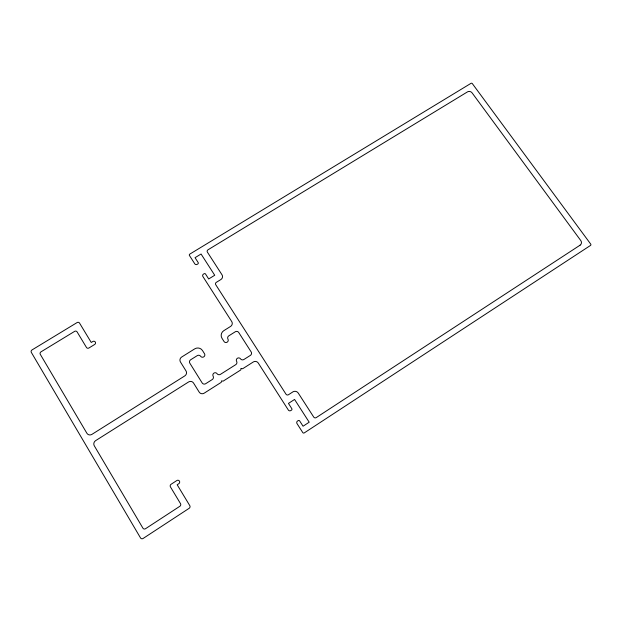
<?xml version="1.0" encoding="UTF-8"?>
<svg xmlns="http://www.w3.org/2000/svg" width="622" height="622" viewBox="0 0 622 622"><rect width="100%" height="100%" fill="white"/><g stroke="black" fill="none" stroke-linecap="round" stroke-linejoin="round"><path stroke-width="0.93" d="M241.134 368.434L240.792 369.927L223.065 381.185L221.564 380.858L221.207 382.359L204.195 393.166A3.693 3.592 -41.3 0 1 199.172 392.085L193.559 383.059A3.693 3.584 -40 0 0 188.552 381.986L95.664 440.617A3.833 3.631 -48.1 0 0 94.287 445.795L142.912 528.156A1.975 1.874 -61.3 0 0 145.509 528.723L179.859 506.277A1.944 1.858 -62.2 0 0 180.497 503.618L170.444 486.909A1.928 1.85 -59 0 1 171.081 484.274L176.85 480.534A1.92 1.85 -59 0 1 179.416 481.086A1.92 1.85 -59 0 1 178.778 483.722L177.177 484.763L189.788 505.639A1.944 1.866 -63.6 0 1 189.15 508.306L143.107 538.465A1.983 1.874 -62 0 1 140.502 537.898L31.325 352.394A1.874 1.749 -36.6 0 1 32.041 349.922L77.081 322.569A1.843 1.734 -32.7 0 1 79.546 323.098L91.247 342.465L92.818 341.501A1.85 1.749 -34.6 0 1 95.298 342.038A1.85 1.749 -34.6 0 1 94.63 344.495L88.954 347.978A1.85 1.749 -35.2 0 1 86.466 347.449L77.105 331.899A1.85 1.742 -33.8 0 0 74.632 331.363L40.99 351.842A1.874 1.749 -36.7 0 0 40.282 354.322L86.878 433.246A3.818 3.615 -46.3 0 0 91.955 434.35L184.781 375.906A3.678 3.569 -37.2 0 0 186.009 370.922L180.45 361.981A3.662 3.545 -34.3 0 1 181.678 357.028L194.709 348.872A5.722 5.559 -31.9 0 1 202.5 350.544L204.506 353.731A2.317 2.255 -31.9 0 1 203.798 356.841A2.317 2.255 -31.9 0 1 200.649 356.289A2.558 2.48 -32.8 0 0 197.236 355.644L190.697 359.741A2.558 2.488 -34.2 0 0 189.85 363.209L202.173 382.958A2.574 2.511 -38.9 0 0 205.672 383.712L212.226 379.56A2.566 2.504 -37.5 0 0 213.128 376.17A2.325 2.27 -36.6 0 1 213.937 373.099A2.325 2.27 -36.6 0 1 217.047 373.682A2.558 2.504 -35.5 0 0 220.476 374.335L235.738 364.663A2.542 2.496 -30.8 0 0 236.609 361.304A2.301 2.263 -29.4 0 1 237.402 358.256A2.301 2.263 -29.4 0 1 240.504 358.84A2.535 2.488 -27.7 0 0 243.917 359.485L250.378 355.395A2.535 2.488 -25 0 0 251.171 351.943L238.739 332.513A2.519 2.465 -21.8 0 0 235.279 331.775L228.842 335.818A2.527 2.465 -24.1 0 0 227.963 339.138A2.294 2.239 -25.4 0 1 227.123 342.186A2.294 2.239 -25.4 0 1 224.021 341.486L222.007 338.314A5.66 5.528 -24 0 1 223.842 330.647L230.583 326.426A3.592 3.499 -20.9 0 0 231.734 321.566L202.889 276.495A1.78 1.711 -17 0 1 203.48 274.123L204.086 273.75A1.065 1.026 -16.8 0 1 205.548 274.061L208.689 278.967L214.73 275.258L201.069 254.017L195.044 257.679L198.169 262.554A1.065 1.019 -16.4 0 1 197.812 263.969L197.213 264.334A1.773 1.695 -16.5 0 1 194.779 263.821L189.461 255.51A1.065 1.019 -16.4 0 1 189.819 254.103L470.971 83.356A1.003 0.917 17.1 0 1 472.355 83.643L590.69 244.065A1.057 0.972 33.9 0 1 590.488 245.449L304.282 432.896A1.112 1.096 -85.1 0 1 302.766 432.57L297.013 423.582A1.843 1.827 -80.2 0 1 297.557 421.032L298.171 420.627A1.104 1.096 -80.2 0 1 299.687 420.954L303.062 426.218L309.196 422.206L294.571 399.448L288.445 403.414L291.788 408.631A1.096 1.096 -67.5 0 1 291.461 410.155L290.847 410.551A1.835 1.819 -66.4 0 1 288.328 410.007L258.278 363.046A3.623 3.576 -28.3 0 0 253.294 361.981L242.634 368.753L241.134 368.434M580.093 245.169L316.24 417.603A1.835 1.827 83.6 0 1 313.721 417.059L298.303 393.143A3.965 3.957 -54.3 0 0 293.086 391.767L288.499 394.721A1.819 1.812 -46.5 0 1 285.996 394.185L215.748 284.72A1.78 1.718 -16.2 0 1 216.332 282.341L220.857 279.558A3.553 3.421 -15 0 0 222.015 274.815L207.398 252.143A1.765 1.687 -13.7 0 1 207.981 249.811L467.449 91.9A3.351 3.063 17.4 0 1 472.082 92.857L580.777 240.566A3.522 3.25 33.2 0 1 580.093 245.169"/></g></svg>
